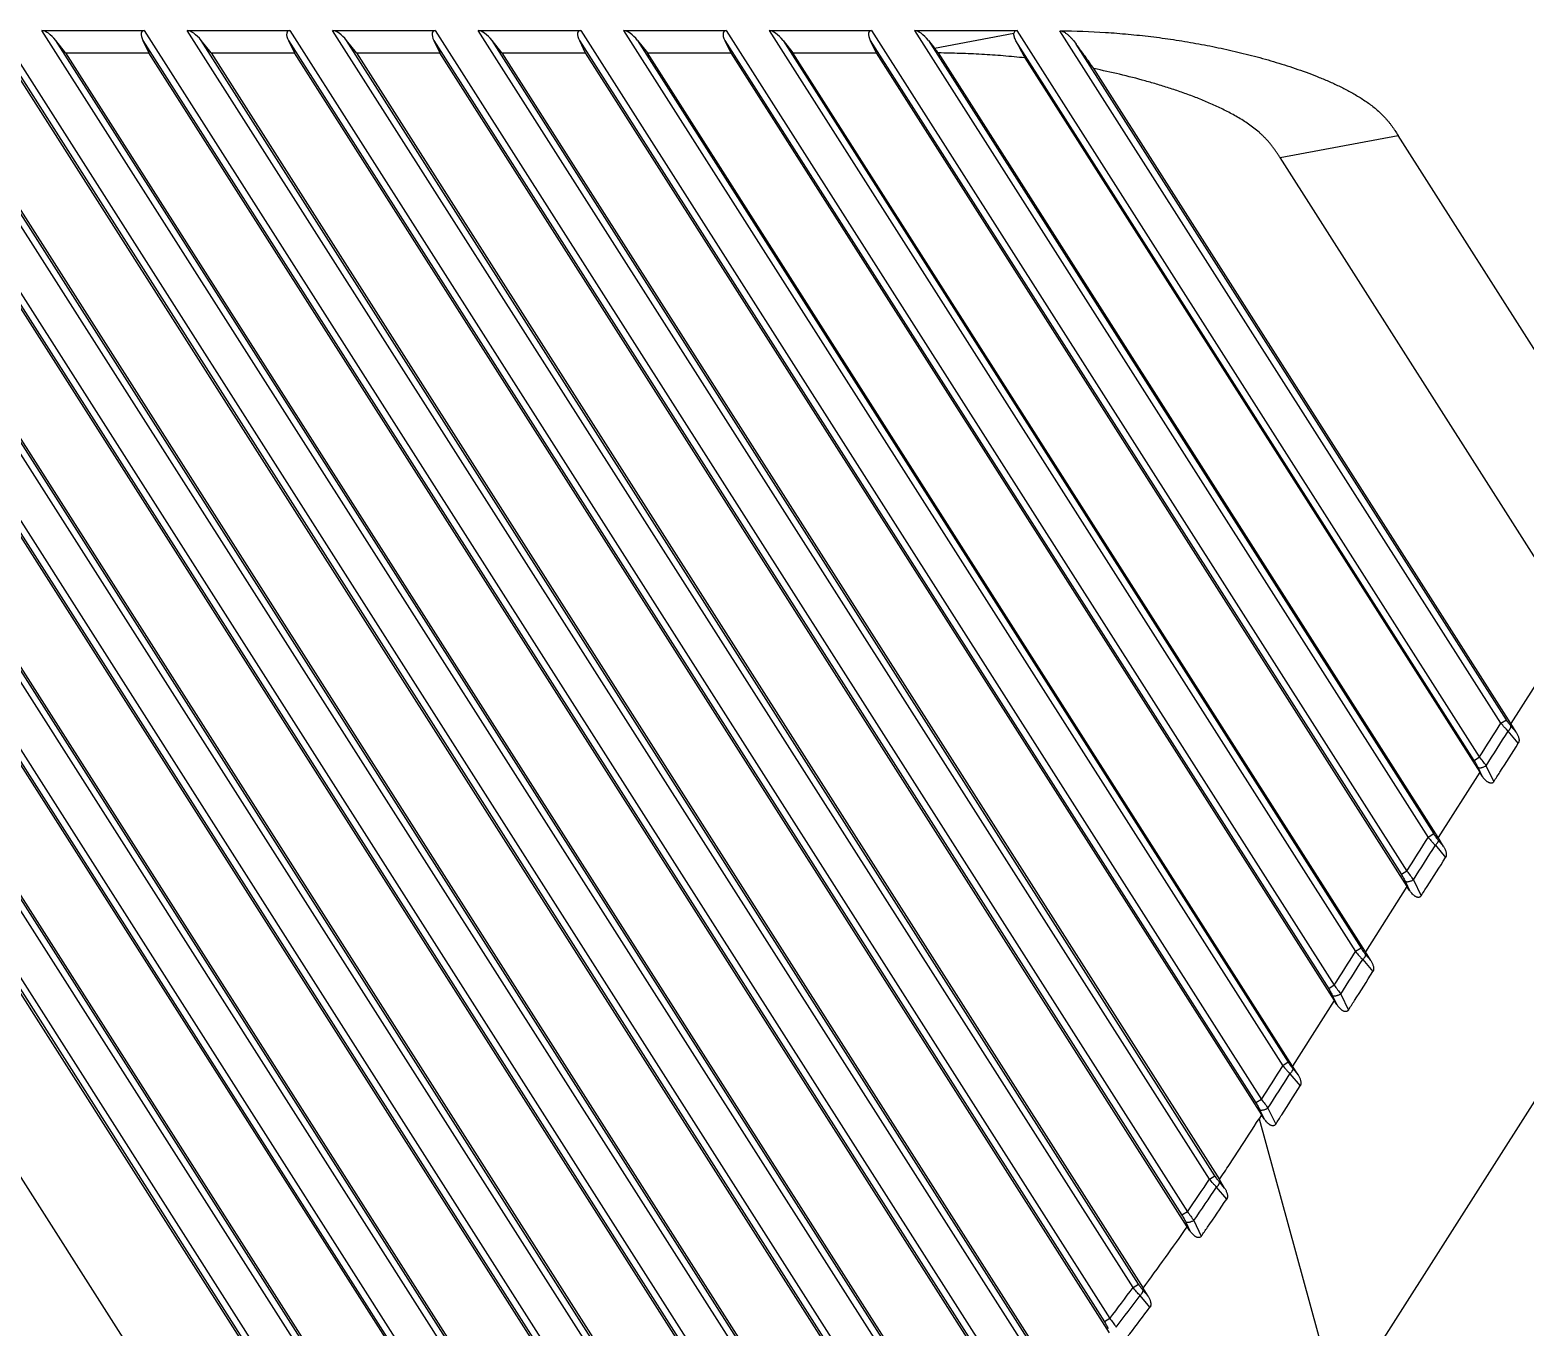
# Model space of a CAD drawing. Header units: millimetres. Extents: x 1409 to 26878, y 589 to 5187.
# Drawn here: x 14962.4 to 15029.5, y 3721.9 to 3780 of the extents above; entities that cross this region are included whole.
import ezdxf

# ---------------------------------------------------------------- set-up
doc = ezdxf.new("R2010")
doc.units = ezdxf.units.MM

# ---------------------------------------------------------------- blocks, each defined once
blk = doc.blocks.new('1111')
at = {"color": 7, "linetype": 'Continuous'}
for p, q in [((16052.599, 7010.968), (16165.476, 6833.786)), ((16132.781, 6894.034), (16179.287, 6821.033)), ((16181.694, 6820.274), (16134.703, 6894.034)), ((16139.302, 6894.034), (16186.48, 6819.978)), ((16188.229, 6820.251), (16141.225, 6894.034)), ((16145.823, 6894.034), (16192.03, 6821.503)), ((16193.498, 6822.217), (16147.746, 6894.034)), ((16152.344, 6894.034), (16196.792, 6824.264)), ((16198.095, 6825.238), (16154.267, 6894.034)), ((16158.866, 6894.034), (16201.067, 6827.79)), ((16202.258, 6828.939), (16160.788, 6894.034)), ((16160.788, 6894.034), (16165.387, 6894.034)), ((16165.387, 6894.034), (16205.002, 6831.851)), ((16206.11, 6833.129), (16167.31, 6894.034)), ((16167.31, 6894.034), (16171.908, 6894.034)), ((16171.908, 6894.034), (16208.681, 6836.311)), ((16209.726, 6837.69), (16173.831, 6894.034)), ((16173.831, 6894.034), (16178.43, 6894.034)), ((16178.43, 6894.034), (16212.16, 6841.087)), ((16213.153, 6842.546), (16180.352, 6894.034)), ((16180.352, 6894.034), (16184.957, 6894.034)), ((16184.957, 6894.034), (16215.481, 6846.12)), ((16186.88, 6894.034), (16216.442, 6847.63)), ((16186.88, 6894.034), (16191.478, 6894.034)), ((16191.478, 6894.034), (16218.742, 6851.238)), ((16193.401, 6894.034), (16219.703, 6852.748)), ((16193.401, 6894.034), (16198, 6894.034)), ((16198, 6894.034), (16222.003, 6856.356)), ((16199.922, 6894.034), (16222.963, 6857.867)), ((16199.922, 6894.034), (16204.521, 6894.034)), ((16225.263, 6861.474), (16204.521, 6894.034)), ((16226.224, 6862.985), (16206.448, 6894.026)), ((16132.72, 6893.589), (16179.043, 6820.877)), ((16181.938, 6820.429), (16135.33, 6893.589)), ((16139.242, 6893.589), (16186.236, 6819.822)), ((16188.474, 6820.407), (16141.851, 6893.589)), ((16145.763, 6893.589), (16191.786, 6821.347)), ((16193.742, 6822.373), (16148.373, 6893.589)), ((16152.284, 6893.589), (16196.548, 6824.109)), ((16198.34, 6825.393), (16154.894, 6893.589)), ((16158.805, 6893.589), (16200.823, 6827.635)), ((16161.857, 6893.034), (16161.415, 6893.589)), ((16202.503, 6829.095), (16161.415, 6893.589)), ((16165.327, 6893.589), (16204.758, 6831.695)), ((16165.327, 6893.589), (16165.592, 6893.034)), ((16206.355, 6833.284), (16167.937, 6893.589)), ((16168.379, 6893.034), (16167.937, 6893.589)), ((16171.848, 6893.589), (16208.437, 6836.156)), ((16171.848, 6893.589), (16172.114, 6893.034)), ((16209.971, 6837.845), (16174.458, 6893.589)), ((16174.9, 6893.034), (16174.458, 6893.589)), ((16178.369, 6893.589), (16178.635, 6893.034)), ((16178.369, 6893.589), (16211.916, 6840.931)), ((16181.421, 6893.034), (16180.979, 6893.589)), ((16213.398, 6842.702), (16180.979, 6893.589)), ((16184.897, 6893.589), (16185.162, 6893.034)), ((16184.897, 6893.589), (16215.237, 6845.964)), ((16187.507, 6893.589), (16187.949, 6893.034)), ((16187.507, 6893.589), (16216.686, 6847.786)), ((16191.418, 6893.589), (16218.498, 6851.082)), ((16191.418, 6893.589), (16191.684, 6893.034)), ((16194.028, 6893.589), (16194.47, 6893.034)), ((16194.028, 6893.589), (16219.947, 6852.904)), ((16197.939, 6893.589), (16221.758, 6856.201)), ((16197.939, 6893.589), (16198.205, 6893.034)), ((16200.549, 6893.589), (16223.208, 6858.022)), ((16200.549, 6893.589), (16200.82, 6893.248)), ((16200.82, 6893.248), (16204.385, 6893.922)), ((16225.019, 6861.319), (16204.47, 6893.575)), ((16226.468, 6863.14), (16207.176, 6893.424)), ((16179.055, 6820.719), (16132.986, 6893.034)), ((16135.772, 6893.034), (16182.471, 6819.731)), ((16186.304, 6819.577), (16139.507, 6893.034)), ((16142.293, 6893.034), (16188.825, 6819.994)), ((16191.901, 6821.028), (16146.028, 6893.034)), ((16148.815, 6893.034), (16194.026, 6822.066)), ((16196.7, 6823.732), (16152.55, 6893.034)), ((16155.336, 6893.034), (16198.589, 6825.14)), ((16201.004, 6827.212), (16159.071, 6893.034)), ((16161.857, 6893.034), (16202.731, 6828.874)), ((16161.857, 6893.034), (16165.592, 6893.034)), ((16204.962, 6831.236), (16165.592, 6893.034)), ((16168.379, 6893.034), (16206.57, 6833.085)), ((16168.379, 6893.034), (16172.114, 6893.034)), ((16208.661, 6835.666), (16172.114, 6893.034)), ((16174.9, 6893.034), (16210.176, 6837.661)), ((16174.9, 6893.034), (16178.635, 6893.034)), ((16212.155, 6840.417), (16178.635, 6893.034)), ((16181.421, 6893.034), (16213.596, 6842.529)), ((16181.421, 6893.034), (16185.162, 6893.034)), ((16185.162, 6893.034), (16215.488, 6845.432)), ((16216.881, 6847.619), (16187.949, 6893.034)), ((16187.949, 6893.034), (16191.684, 6893.034)), ((16191.684, 6893.034), (16218.748, 6850.551)), ((16220.141, 6852.737), (16194.47, 6893.034)), ((16194.47, 6893.034), (16198.205, 6893.034)), ((16198.205, 6893.034), (16222.009, 6855.669)), ((16223.402, 6857.856), (16200.995, 6893.028)), ((16204.872, 6892.804), (16225.27, 6860.787)), ((16226.663, 6862.974), (16207.964, 6892.325)), ((16216.316, 6888.335), (16221.607, 6889.335)), ((16232.532, 6872.187), (16221.607, 6889.335)), ((16229.568, 6867.534), (16216.316, 6888.335)), ((16229.568, 6867.534), (16226.663, 6862.974)), ((16240.118, 6865.506), (16218.945, 6832.27)), ((16226.224, 6862.985), (16226.468, 6863.14)), ((16227.001, 6862.087), (16226.544, 6862.631)), ((16226.905, 6862.583), (16226.663, 6862.974)), ((16226.905, 6862.583), (16226.672, 6862.86)), ((16225.019, 6861.319), (16225.263, 6861.474)), ((16225.27, 6860.787), (16223.402, 6857.856)), ((16225.384, 6860.612), (16225.197, 6861.001)), ((16225.384, 6860.612), (16225.27, 6860.787)), ((16225.902, 6860.366), (16225.557, 6861.082)), ((16223.208, 6858.022), (16222.963, 6857.867)), ((16223.645, 6857.465), (16223.402, 6857.856)), ((16223.283, 6857.513), (16223.741, 6856.969)), ((16223.411, 6857.742), (16223.645, 6857.465)), ((16222.003, 6856.356), (16221.758, 6856.201)), ((16221.936, 6855.883), (16222.123, 6855.494)), ((16222.296, 6855.964), (16222.641, 6855.247)), ((16222.009, 6855.669), (16220.141, 6852.737)), ((16222.123, 6855.494), (16222.009, 6855.669)), ((16219.947, 6852.904), (16219.703, 6852.748)), ((16220.384, 6852.346), (16220.141, 6852.737)), ((16220.15, 6852.624), (16220.384, 6852.346)), ((16220.022, 6852.395), (16220.48, 6851.851)), ((16218.742, 6851.238), (16218.498, 6851.082)), ((16218.748, 6850.551), (16216.881, 6847.619)), ((16218.675, 6850.764), (16218.863, 6850.376)), ((16218.863, 6850.376), (16218.748, 6850.551)), ((16219.036, 6850.846), (16219.381, 6850.129)), ((16216.686, 6847.786), (16216.442, 6847.63)), ((16216.762, 6847.277), (16217.219, 6846.732)), ((16217.123, 6847.228), (16216.881, 6847.619)), ((16216.89, 6847.506), (16217.123, 6847.228)), ((16215.481, 6846.12), (16215.237, 6845.964)), ((16215.775, 6845.727), (16216.12, 6845.011)), ((16215.488, 6845.432), (16215.376, 6845.258)), ((16215.376, 6845.258), (16218.945, 6832.27)), ((16215.415, 6845.646), (16215.602, 6845.258)), ((16215.602, 6845.258), (16215.488, 6845.432)), ((16213.153, 6842.546), (16213.398, 6842.702)), ((16213.832, 6842.15), (16213.596, 6842.529)), ((16213.832, 6842.15), (16213.599, 6842.425)), ((16213.923, 6841.654), (16213.47, 6842.192)), ((16212.16, 6841.087), (16211.916, 6840.931)), ((16212.091, 6840.618), (16212.272, 6840.238)), ((16212.272, 6840.238), (16212.155, 6840.417)), ((16212.449, 6840.695), (16212.784, 6839.992)), ((16209.726, 6837.69), (16209.971, 6837.845)), ((16210.4, 6837.301), (16210.176, 6837.661)), ((16210.484, 6836.805), (16210.036, 6837.333)), ((16210.4, 6837.301), (16210.17, 6837.572)), ((16208.681, 6836.311), (16208.437, 6836.156))]:
    blk.add_line(p, q, dxfattribs=at)
for centre, radius, start, end in [((16025.696, 6989.465), 237.083, 327.32623, 327.7588), ((16021.95, 6991.853), 241.986, 327.2885, 327.72338), ((16022.408, 6984.365), 237.116, 327.32625, 327.75876), ((16018.661, 6986.753), 242.019, 327.28853, 327.72334), ((16019.149, 6979.245), 237.115, 327.32626, 327.75877), ((16015.4, 6981.635), 242.019, 327.28853, 327.72335), ((16015.902, 6974.118), 237.098, 327.32624, 327.75878), ((16012.16, 6976.504), 241.995, 327.28851, 327.72336), ((16103.573, 6916.061), 131.956, 325.37696, 326.14339), ((16104.108, 6915.655), 131.745, 325.32075, 326.10886), ((16127.998, 6898.553), 101.902, 322.3522, 323.32463), ((16128.28, 6898.302), 101.987, 322.28868, 323.2867)]:
    blk.add_arc(centre, radius, start, end, dxfattribs=at)
for centre, start_param, end_param in [((16161.171, 6893.434), -1.619821, -0.310824), ((16165.769, 6893.434), -0.310824, 0.998173), ((16167.692, 6893.434), -1.619821, -0.310824), ((16172.291, 6893.434), -0.310824, 0.998173), ((16174.213, 6893.434), -1.619821, -0.310824), ((16178.812, 6893.434), -0.310824, 0.998173), ((16180.735, 6893.434), -1.619821, -0.310824), ((16185.339, 6893.434), -0.310824, 0.998173), ((16187.262, 6893.434), -1.619821, -0.310824), ((16191.86, 6893.434), -0.310824, 0.998173), ((16193.783, 6893.434), -1.619821, -0.310824), ((16198.382, 6893.434), -0.310824, 0.998173), ((16200.305, 6893.434), -1.619821, -0.310824), ((16204.903, 6893.434), -0.310824, 0.308625)]:
    blk.add_ellipse(centre, major_axis=(-0.473, 0.571), ratio=0.388195, start_param=start_param, end_param=end_param, dxfattribs=at)
for points, knots in [([(16206.448, 6894.026), (16206.459, 6894.026), (16206.479, 6894.024), (16206.52, 6894.016), (16206.568, 6893.998), (16206.623, 6893.971), (16206.692, 6893.93), (16206.773, 6893.869), (16206.863, 6893.789), (16206.947, 6893.703), (16207.054, 6893.583), (16207.128, 6893.489), (16207.176, 6893.424)], [0, 0, 0, 0, 0.032107, 0.064127, 0.1277, 0.190816, 0.25358, 0.37839, 0.502755, 0.626972, 0.751209, 1, 1, 1, 1]), ([(16206.448, 6894.026), (16207.129, 6894.016), (16208.151, 6893.981), (16209.509, 6893.875), (16210.525, 6893.767), (16211.538, 6893.63), (16212.546, 6893.464), (16213.549, 6893.27), (16214.546, 6893.045), (16215.535, 6892.79), (16216.515, 6892.5), (16217.322, 6892.227), (16217.958, 6891.984), (16218.431, 6891.789), (16218.818, 6891.614), (16219.125, 6891.465), (16219.352, 6891.348), (16219.576, 6891.225), (16219.797, 6891.097), (16220.013, 6890.961), (16220.225, 6890.819), (16220.431, 6890.668), (16220.63, 6890.507), (16220.821, 6890.337), (16220.971, 6890.186), (16221.085, 6890.059), (16221.168, 6889.962), (16221.248, 6889.862), (16221.324, 6889.76), (16221.398, 6889.655), (16221.493, 6889.514), (16221.562, 6889.406), (16221.607, 6889.335)], [0, 0, 0, 0, 0.124992, 0.187493, 0.249993, 0.312492, 0.37499, 0.437488, 0.499985, 0.562481, 0.624977, 0.687472, 0.718722, 0.749971, 0.781221, 0.796847, 0.812472, 0.828098, 0.843725, 0.859351, 0.874979, 0.890605, 0.906233, 0.92186, 0.937488, 0.945303, 0.953118, 0.960933, 0.968748, 0.976561, 0.984374, 1, 1, 1, 1]), ([(16204.47, 6893.575), (16204.456, 6893.602), (16204.43, 6893.658), (16204.405, 6893.73), (16204.39, 6893.788), (16204.383, 6893.833), (16204.38, 6893.878), (16204.382, 6893.908), (16204.385, 6893.922)], [0, 0, 0, 0, 0.254303, 0.505446, 0.629879, 0.75361, 0.876827, 1, 1, 1, 1]), ([(16204.47, 6893.575), (16204.533, 6893.446), (16204.666, 6893.188), (16204.802, 6892.933), (16204.872, 6892.804)], [0, 0, 0, 0, 0.495062, 1, 1, 1, 1]), ([(16207.964, 6892.325), (16207.834, 6892.51), (16207.573, 6892.878), (16207.309, 6893.243), (16207.176, 6893.424)], [0, 0, 0, 0, 0.501959, 1, 1, 1, 1]), ([(16200.995, 6893.028), (16200.98, 6893.047), (16200.922, 6893.12), (16200.864, 6893.194), (16200.82, 6893.248)], [0, 0, 0, 0, 0.250895, 1, 1, 1, 1]), ([(16204.872, 6892.804), (16204.55, 6892.84), (16203.906, 6892.902), (16202.937, 6892.969), (16201.966, 6893.011), (16201.318, 6893.024), (16200.995, 6893.028)], [0, 0, 0, 0, 0.25, 0.5, 0.75, 1, 1, 1, 1]), ([(16216.316, 6888.335), (16216.289, 6888.376), (16216.236, 6888.46), (16216.155, 6888.584), (16216.071, 6888.706), (16215.984, 6888.826), (16215.892, 6888.943), (16215.797, 6889.057), (16215.697, 6889.166), (16215.593, 6889.273), (16215.486, 6889.375), (16215.339, 6889.507), (16215.07, 6889.726), (16214.662, 6890.007), (16214.149, 6890.305), (16213.619, 6890.573), (16213.168, 6890.776), (16212.803, 6890.928), (16212.435, 6891.074), (16211.972, 6891.245), (16211.41, 6891.436), (16210.843, 6891.613), (16210.083, 6891.832), (16209.125, 6892.078), (16208.352, 6892.247), (16207.964, 6892.325)], [0, 0, 0, 0, 0.015625, 0.03125, 0.046875, 0.062505, 0.078135, 0.093764, 0.109394, 0.125026, 0.140657, 0.156286, 0.187543, 0.250035, 0.312532, 0.375029, 0.437527, 0.468778, 0.500028, 0.562527, 0.625024, 0.687523, 0.75002, 0.87501, 1, 1, 1, 1]), ([(16226.672, 6862.86), (16226.654, 6862.881), (16226.619, 6862.925), (16226.549, 6863.018), (16226.5, 6863.091), (16226.468, 6863.14)], [0, 0, 0, 0, 0.238376, 0.486947, 1, 1, 1, 1]), ([(16226.544, 6862.631), (16226.517, 6862.658), (16226.463, 6862.713), (16226.355, 6862.83), (16226.276, 6862.922), (16226.224, 6862.985)], [0, 0, 0, 0, 0.23784, 0.486198, 1, 1, 1, 1]), ([(16226.544, 6862.631), (16226.564, 6862.65), (16226.591, 6862.68), (16226.622, 6862.722), (16226.641, 6862.752), (16226.656, 6862.782), (16226.666, 6862.81), (16226.672, 6862.836), (16226.672, 6862.853), (16226.672, 6862.86)], [0, 0, 0, 0, 0.305599, 0.448662, 0.582382, 0.705112, 0.815693, 0.913805, 1, 1, 1, 1]), ([(16226.905, 6862.583), (16226.917, 6862.564), (16226.939, 6862.526), (16226.969, 6862.467), (16226.994, 6862.406), (16227.015, 6862.344), (16227.029, 6862.279), (16227.034, 6862.224), (16227.032, 6862.18), (16227.027, 6862.148), (16227.017, 6862.116), (16227.007, 6862.096), (16227.001, 6862.087)], [0, 0, 0, 0, 0.124949, 0.249909, 0.374871, 0.499841, 0.624814, 0.749772, 0.812318, 0.874865, 0.937441, 1, 1, 1, 1]), ([(16225.902, 6860.366), (16225.993, 6860.506), (16226.361, 6861.079), (16226.727, 6861.653), (16227.001, 6862.087)], [0, 0, 0, 0, 0.246028, 1, 1, 1, 1]), ([(16225.197, 6861.001), (16225.171, 6861.054), (16225.115, 6861.162), (16225.052, 6861.266), (16225.019, 6861.319)], [0, 0, 0, 0, 0.488886, 1, 1, 1, 1]), ([(16225.557, 6861.082), (16225.512, 6861.148), (16225.417, 6861.281), (16225.316, 6861.41), (16225.263, 6861.474)], [0, 0, 0, 0, 0.487344, 1, 1, 1, 1]), ([(16225.197, 6861.001), (16225.206, 6860.996), (16225.227, 6860.989), (16225.264, 6860.986), (16225.306, 6860.988), (16225.354, 6860.997), (16225.404, 6861.011), (16225.456, 6861.03), (16225.508, 6861.054), (16225.541, 6861.072), (16225.557, 6861.082)], [0, 0, 0, 0, 0.079295, 0.17529, 0.287969, 0.415407, 0.554449, 0.701161, 0.851217, 1, 1, 1, 1]), ([(16225.902, 6860.366), (16225.894, 6860.354), (16225.881, 6860.337), (16225.859, 6860.32), (16225.841, 6860.309), (16225.821, 6860.302), (16225.794, 6860.296), (16225.758, 6860.296), (16225.717, 6860.305), (16225.678, 6860.321), (16225.641, 6860.341), (16225.595, 6860.372), (16225.542, 6860.417), (16225.484, 6860.478), (16225.431, 6860.543), (16225.399, 6860.589), (16225.384, 6860.612)], [0, 0, 0, 0, 0.062519, 0.093848, 0.12516, 0.156489, 0.187798, 0.250285, 0.312783, 0.37528, 0.437769, 0.500253, 0.625159, 0.750091, 0.87504, 1, 1, 1, 1]), ([(16222.963, 6857.867), (16223.015, 6857.804), (16223.094, 6857.712), (16223.202, 6857.595), (16223.256, 6857.54), (16223.283, 6857.513)], [0, 0, 0, 0, 0.513738, 0.762126, 1, 1, 1, 1]), ([(16223.208, 6858.022), (16223.239, 6857.972), (16223.289, 6857.899), (16223.358, 6857.807), (16223.393, 6857.763), (16223.411, 6857.742)], [0, 0, 0, 0, 0.512989, 0.761589, 1, 1, 1, 1]), ([(16223.411, 6857.742), (16223.412, 6857.734), (16223.411, 6857.718), (16223.406, 6857.692), (16223.396, 6857.664), (16223.381, 6857.634), (16223.362, 6857.604), (16223.33, 6857.562), (16223.303, 6857.532), (16223.283, 6857.513)], [0, 0, 0, 0, 0.086194, 0.184306, 0.294888, 0.417617, 0.551337, 0.694401, 1, 1, 1, 1]), ([(16223.645, 6857.465), (16223.656, 6857.446), (16223.678, 6857.408), (16223.708, 6857.349), (16223.733, 6857.288), (16223.754, 6857.226), (16223.768, 6857.161), (16223.773, 6857.106), (16223.771, 6857.062), (16223.766, 6857.03), (16223.757, 6856.998), (16223.747, 6856.978), (16223.741, 6856.969)], [0, 0, 0, 0, 0.124949, 0.249909, 0.374871, 0.499841, 0.624814, 0.749772, 0.812317, 0.874866, 0.937442, 1, 1, 1, 1]), ([(16222.641, 6855.247), (16222.732, 6855.388), (16223.1, 6855.961), (16223.466, 6856.535), (16223.741, 6856.969)], [0, 0, 0, 0, 0.246028, 1, 1, 1, 1]), ([(16221.758, 6856.201), (16221.792, 6856.148), (16221.854, 6856.044), (16221.91, 6855.936), (16221.936, 6855.883)], [0, 0, 0, 0, 0.511051, 1, 1, 1, 1]), ([(16222.296, 6855.964), (16222.28, 6855.954), (16222.247, 6855.935), (16222.196, 6855.912), (16222.144, 6855.893), (16222.093, 6855.879), (16222.046, 6855.87), (16222.003, 6855.867), (16221.966, 6855.871), (16221.945, 6855.878), (16221.936, 6855.883)], [0, 0, 0, 0, 0.148783, 0.298839, 0.445551, 0.584593, 0.712031, 0.82471, 0.920705, 1, 1, 1, 1]), ([(16222.003, 6856.356), (16222.056, 6856.292), (16222.157, 6856.163), (16222.252, 6856.03), (16222.296, 6855.964)], [0, 0, 0, 0, 0.512587, 1, 1, 1, 1]), ([(16222.641, 6855.247), (16222.634, 6855.236), (16222.62, 6855.219), (16222.598, 6855.201), (16222.58, 6855.191), (16222.56, 6855.183), (16222.533, 6855.177), (16222.498, 6855.178), (16222.457, 6855.187), (16222.418, 6855.202), (16222.381, 6855.222), (16222.334, 6855.254), (16222.281, 6855.299), (16222.223, 6855.36), (16222.171, 6855.425), (16222.138, 6855.471), (16222.123, 6855.494)], [0, 0, 0, 0, 0.06252, 0.093846, 0.125157, 0.156474, 0.187777, 0.250244, 0.312733, 0.375225, 0.437715, 0.500204, 0.625117, 0.750063, 0.875025, 1, 1, 1, 1]), ([(16219.703, 6852.748), (16219.755, 6852.685), (16219.834, 6852.593), (16219.942, 6852.477), (16219.996, 6852.421), (16220.022, 6852.395)], [0, 0, 0, 0, 0.513738, 0.762126, 1, 1, 1, 1]), ([(16219.947, 6852.904), (16219.979, 6852.854), (16220.028, 6852.781), (16220.097, 6852.689), (16220.133, 6852.645), (16220.15, 6852.624)], [0, 0, 0, 0, 0.512989, 0.761589, 1, 1, 1, 1]), ([(16220.15, 6852.624), (16220.151, 6852.616), (16220.151, 6852.6), (16220.145, 6852.574), (16220.135, 6852.545), (16220.12, 6852.516), (16220.101, 6852.485), (16220.07, 6852.443), (16220.042, 6852.414), (16220.022, 6852.395)], [0, 0, 0, 0, 0.086194, 0.184306, 0.294888, 0.417617, 0.551337, 0.694401, 1, 1, 1, 1]), ([(16219.381, 6850.129), (16219.471, 6850.27), (16219.84, 6850.843), (16220.206, 6851.417), (16220.48, 6851.851)], [0, 0, 0, 0, 0.246028, 1, 1, 1, 1]), ([(16220.384, 6852.346), (16220.396, 6852.328), (16220.418, 6852.29), (16220.447, 6852.231), (16220.473, 6852.17), (16220.493, 6852.107), (16220.508, 6852.043), (16220.513, 6851.988), (16220.511, 6851.944), (16220.505, 6851.911), (16220.496, 6851.88), (16220.486, 6851.86), (16220.48, 6851.851)], [0, 0, 0, 0, 0.124949, 0.249909, 0.374871, 0.499841, 0.624814, 0.749772, 0.812317, 0.874866, 0.937442, 1, 1, 1, 1]), ([(16218.498, 6851.082), (16218.531, 6851.03), (16218.593, 6850.926), (16218.65, 6850.818), (16218.675, 6850.764)], [0, 0, 0, 0, 0.511051, 1, 1, 1, 1]), ([(16218.742, 6851.238), (16218.795, 6851.173), (16218.896, 6851.045), (16218.991, 6850.912), (16219.036, 6850.846)], [0, 0, 0, 0, 0.512587, 1, 1, 1, 1]), ([(16219.036, 6850.846), (16219.02, 6850.836), (16218.986, 6850.817), (16218.935, 6850.794), (16218.883, 6850.774), (16218.832, 6850.76), (16218.785, 6850.752), (16218.742, 6850.749), (16218.706, 6850.753), (16218.684, 6850.76), (16218.675, 6850.764)], [0, 0, 0, 0, 0.148783, 0.298839, 0.445551, 0.584593, 0.712031, 0.82471, 0.920705, 1, 1, 1, 1]), ([(16219.381, 6850.129), (16219.373, 6850.117), (16219.36, 6850.101), (16219.338, 6850.083), (16219.32, 6850.073), (16219.3, 6850.065), (16219.272, 6850.059), (16219.237, 6850.059), (16219.196, 6850.069), (16219.157, 6850.084), (16219.12, 6850.104), (16219.074, 6850.136), (16219.02, 6850.181), (16218.963, 6850.241), (16218.91, 6850.307), (16218.878, 6850.353), (16218.863, 6850.376)], [0, 0, 0, 0, 0.06252, 0.093846, 0.125157, 0.156474, 0.187777, 0.250243, 0.312732, 0.375225, 0.437715, 0.500204, 0.625117, 0.750063, 0.875025, 1, 1, 1, 1]), ([(16216.686, 6847.786), (16216.718, 6847.736), (16216.767, 6847.663), (16216.837, 6847.571), (16216.872, 6847.527), (16216.89, 6847.506)], [0, 0, 0, 0, 0.512989, 0.761589, 1, 1, 1, 1]), ([(16216.442, 6847.63), (16216.494, 6847.567), (16216.573, 6847.475), (16216.681, 6847.359), (16216.735, 6847.303), (16216.762, 6847.277)], [0, 0, 0, 0, 0.513738, 0.762126, 1, 1, 1, 1]), ([(16216.89, 6847.506), (16216.89, 6847.498), (16216.89, 6847.481), (16216.885, 6847.455), (16216.874, 6847.427), (16216.859, 6847.398), (16216.84, 6847.367), (16216.809, 6847.325), (16216.782, 6847.296), (16216.762, 6847.277)], [0, 0, 0, 0, 0.086194, 0.184306, 0.294888, 0.417617, 0.551337, 0.694401, 1, 1, 1, 1]), ([(16217.123, 6847.228), (16217.135, 6847.21), (16217.157, 6847.172), (16217.187, 6847.113), (16217.212, 6847.052), (16217.233, 6846.989), (16217.247, 6846.925), (16217.252, 6846.87), (16217.25, 6846.826), (16217.245, 6846.793), (16217.235, 6846.762), (16217.225, 6846.742), (16217.219, 6846.732)], [0, 0, 0, 0, 0.124949, 0.249909, 0.374871, 0.499841, 0.624814, 0.749772, 0.812317, 0.874866, 0.937442, 1, 1, 1, 1]), ([(16216.12, 6845.011), (16216.211, 6845.152), (16216.579, 6845.724), (16216.945, 6846.299), (16217.219, 6846.732)], [0, 0, 0, 0, 0.246028, 1, 1, 1, 1]), ([(16215.237, 6845.964), (16215.27, 6845.912), (16215.333, 6845.807), (16215.389, 6845.7), (16215.415, 6845.646)], [0, 0, 0, 0, 0.511051, 1, 1, 1, 1]), ([(16215.775, 6845.727), (16215.759, 6845.718), (16215.726, 6845.699), (16215.674, 6845.675), (16215.622, 6845.656), (16215.572, 6845.642), (16215.524, 6845.634), (16215.482, 6845.631), (16215.445, 6845.635), (16215.424, 6845.641), (16215.415, 6845.646)], [0, 0, 0, 0, 0.148783, 0.298839, 0.445551, 0.584593, 0.712031, 0.82471, 0.920705, 1, 1, 1, 1]), ([(16215.481, 6846.12), (16215.535, 6846.055), (16215.635, 6845.926), (16215.73, 6845.793), (16215.775, 6845.727)], [0, 0, 0, 0, 0.512587, 1, 1, 1, 1]), ([(16213.596, 6842.529), (16213.747, 6842.755), (16214.048, 6843.207), (16214.643, 6844.115), (16215.085, 6844.8), (16215.376, 6845.258)], [0, 0, 0, 0, 0.25, 0.500001, 1, 1, 1, 1]), ([(16216.12, 6845.011), (16216.112, 6844.999), (16216.099, 6844.983), (16216.077, 6844.965), (16216.059, 6844.955), (16216.039, 6844.947), (16216.012, 6844.941), (16215.976, 6844.941), (16215.935, 6844.95), (16215.896, 6844.966), (16215.86, 6844.986), (16215.813, 6845.017), (16215.76, 6845.063), (16215.702, 6845.123), (16215.649, 6845.189), (16215.617, 6845.234), (16215.602, 6845.258)], [0, 0, 0, 0, 0.062521, 0.093846, 0.125157, 0.156473, 0.187776, 0.250242, 0.312731, 0.375223, 0.437713, 0.500202, 0.625116, 0.750062, 0.875025, 1, 1, 1, 1]), ([(16213.47, 6842.192), (16213.443, 6842.219), (16213.39, 6842.274), (16213.283, 6842.391), (16213.205, 6842.483), (16213.153, 6842.546)], [0, 0, 0, 0, 0.237689, 0.486009, 1, 1, 1, 1]), ([(16213.599, 6842.425), (16213.564, 6842.467), (16213.494, 6842.558), (16213.429, 6842.652), (16213.398, 6842.702)], [0, 0, 0, 0, 0.486605, 1, 1, 1, 1]), ([(16213.47, 6842.192), (16213.49, 6842.211), (16213.518, 6842.241), (16213.55, 6842.284), (16213.569, 6842.315), (16213.584, 6842.345), (16213.594, 6842.373), (16213.6, 6842.4), (16213.6, 6842.417), (16213.599, 6842.425)], [0, 0, 0, 0, 0.305018, 0.44803, 0.581801, 0.704645, 0.81537, 0.91364, 1, 1, 1, 1]), ([(16213.832, 6842.15), (16213.843, 6842.131), (16213.865, 6842.093), (16213.895, 6842.034), (16213.92, 6841.973), (16213.94, 6841.91), (16213.954, 6841.846), (16213.959, 6841.791), (16213.956, 6841.747), (16213.95, 6841.714), (16213.94, 6841.683), (16213.93, 6841.663), (16213.923, 6841.654)], [0, 0, 0, 0, 0.124949, 0.24991, 0.374872, 0.499843, 0.624814, 0.749769, 0.812316, 0.874864, 0.937441, 1, 1, 1, 1]), ([(16212.16, 6841.087), (16212.213, 6841.022), (16212.312, 6840.894), (16212.405, 6840.761), (16212.449, 6840.695)], [0, 0, 0, 0, 0.512909, 1, 1, 1, 1]), ([(16212.784, 6839.992), (16212.878, 6840.126), (16213.261, 6840.678), (16213.639, 6841.233), (16213.923, 6841.654)], [0, 0, 0, 0, 0.243571, 1, 1, 1, 1]), ([(16210.176, 6837.661), (16210.513, 6838.115), (16211.179, 6839.029), (16211.832, 6839.953), (16212.155, 6840.417)], [0, 0, 0, 0, 0.5, 1, 1, 1, 1]), ([(16211.916, 6840.931), (16211.949, 6840.88), (16212.01, 6840.777), (16212.066, 6840.67), (16212.091, 6840.618)], [0, 0, 0, 0, 0.51151, 1, 1, 1, 1]), ([(16212.449, 6840.695), (16212.433, 6840.685), (16212.4, 6840.667), (16212.349, 6840.644), (16212.297, 6840.625), (16212.247, 6840.612), (16212.2, 6840.604), (16212.157, 6840.602), (16212.121, 6840.606), (16212.1, 6840.613), (16212.091, 6840.618)], [0, 0, 0, 0, 0.148879, 0.29876, 0.445145, 0.583837, 0.711028, 0.823686, 0.919992, 1, 1, 1, 1]), ([(16212.784, 6839.992), (16212.777, 6839.981), (16212.758, 6839.96), (16212.723, 6839.937), (16212.683, 6839.926), (16212.641, 6839.927), (16212.601, 6839.936), (16212.562, 6839.952), (16212.526, 6839.972), (16212.48, 6840.002), (16212.428, 6840.047), (16212.371, 6840.106), (16212.319, 6840.17), (16212.287, 6840.215), (16212.272, 6840.238)], [0, 0, 0, 0, 0.062542, 0.125044, 0.187558, 0.250092, 0.312615, 0.37513, 0.437646, 0.500152, 0.625087, 0.750044, 0.875019, 1, 1, 1, 1]), ([(16210.036, 6837.333), (16210.01, 6837.36), (16209.958, 6837.416), (16209.853, 6837.534), (16209.777, 6837.626), (16209.726, 6837.69)], [0, 0, 0, 0, 0.237439, 0.485697, 1, 1, 1, 1]), ([(16210.17, 6837.572), (16210.134, 6837.614), (16210.065, 6837.703), (16210.002, 6837.796), (16209.971, 6837.845)], [0, 0, 0, 0, 0.486116, 1, 1, 1, 1]), ([(16210.036, 6837.333), (16210.057, 6837.353), (16210.086, 6837.383), (16210.119, 6837.427), (16210.139, 6837.459), (16210.154, 6837.49), (16210.165, 6837.519), (16210.17, 6837.546), (16210.171, 6837.564), (16210.17, 6837.572)], [0, 0, 0, 0, 0.304051, 0.446995, 0.580868, 0.703912, 0.814879, 0.913396, 1, 1, 1, 1]), ([(16210.4, 6837.301), (16210.411, 6837.282), (16210.433, 6837.244), (16210.463, 6837.185), (16210.488, 6837.124), (16210.508, 6837.061), (16210.521, 6836.996), (16210.524, 6836.941), (16210.521, 6836.897), (16210.514, 6836.864), (16210.502, 6836.833), (16210.491, 6836.814), (16210.484, 6836.805)], [0, 0, 0, 0, 0.124952, 0.249915, 0.374878, 0.499848, 0.624817, 0.749764, 0.812313, 0.874863, 0.93744, 1, 1, 1, 1]), ([(16208.681, 6836.311), (16208.733, 6836.246), (16208.829, 6836.118), (16208.92, 6835.985), (16208.962, 6835.919)], [0, 0, 0, 0, 0.513356, 1, 1, 1, 1]), ([(16209.285, 6835.235), (16209.383, 6835.361), (16209.787, 6835.881), (16210.185, 6836.406), (16210.484, 6836.805)], [0, 0, 0, 0, 0.242447, 1, 1, 1, 1]), ([(16208.437, 6836.156), (16208.469, 6836.105), (16208.529, 6836.004), (16208.583, 6835.9), (16208.608, 6835.848)], [0, 0, 0, 0, 0.512174, 1, 1, 1, 1])]:
    blk.add_open_spline(points, degree=3, knots=knots, dxfattribs=at)
blk = doc.blocks.new('*U147')
blk.add_blockref('1111', (-16308.281, -6888.884))
blk = doc.blocks.new('*U148')
at = {"color": 0, "linetype": 'ByBlock', "lineweight": -2, "transparency": 16777216}
blk.add_blockref('*U147', (0, 1350), dxfattribs=at)

msp = doc.modelspace()

# ---------------------------------------------------------------- block references
msp.add_blockref('*U148', (15110.4576, 2424.8499))

doc.saveas('drawing.dxf')
